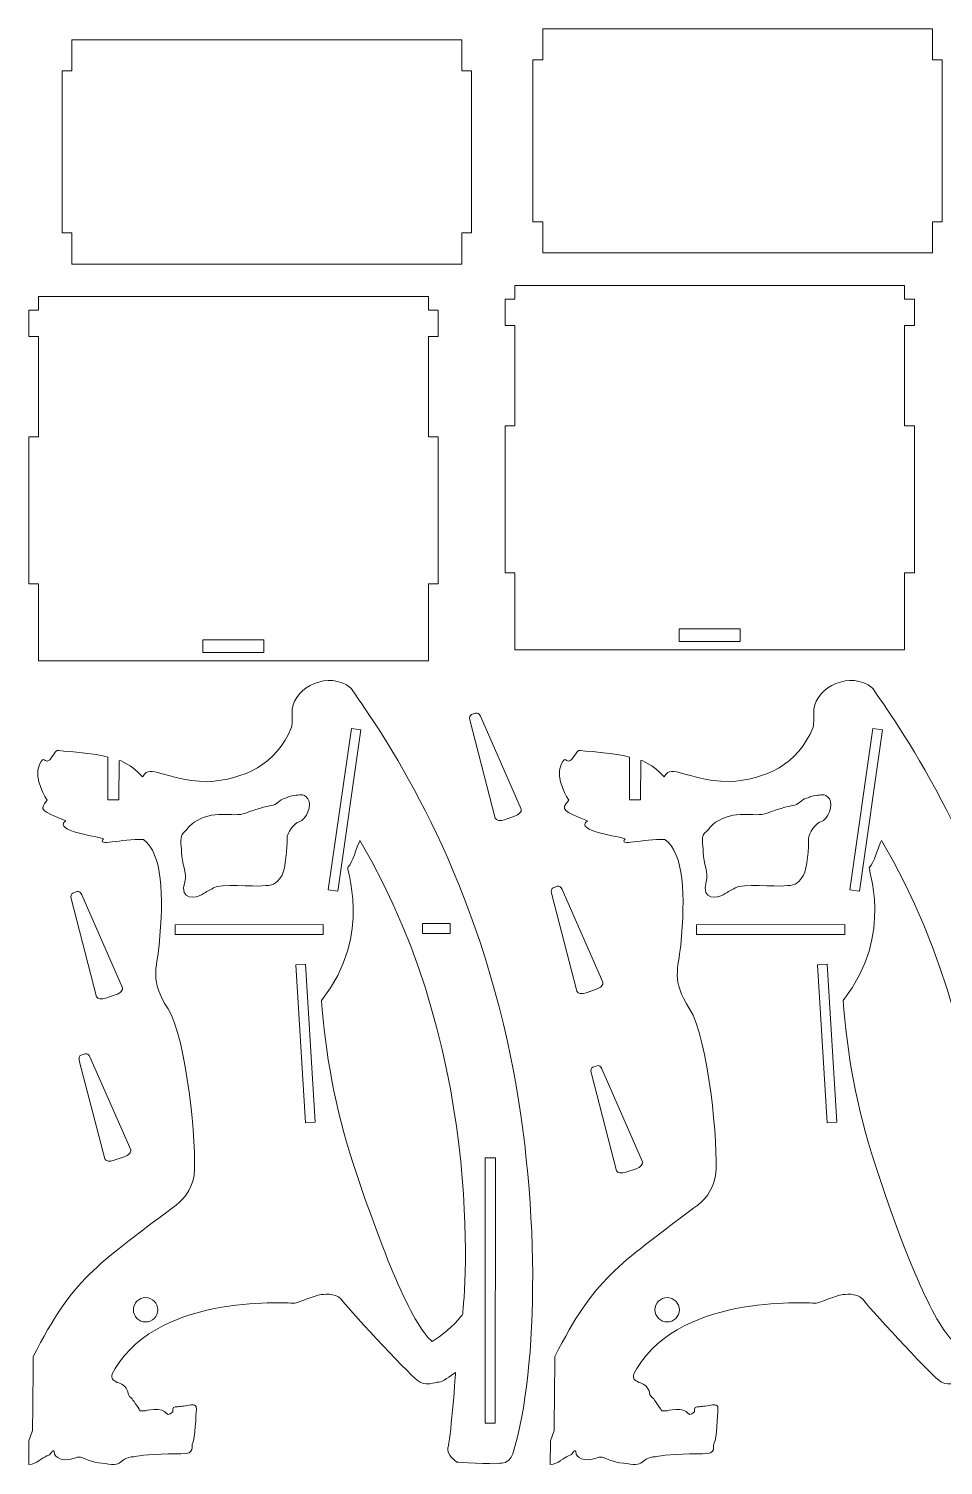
# Model space of a CAD drawing. Header units: centimetres. Extents: x -515 to 516, y -135 to 137.
# Drawn here: x -154.9 to 13.9, y -135.1 to 130.1 of the extents above; entities that cross this region are included whole.
import ezdxf

# ---------------------------------------------------------------- set-up
doc = ezdxf.new("R2010")
doc.units = ezdxf.units.CM
doc.header["$MEASUREMENT"] = 0
doc.layers.add('layer 1', color=7, linetype='Continuous')

msp = doc.modelspace()

# ---------------------------------------------------------------- linework, layer by layer
at = {"layer": 'layer 1', "color": 242, "lineweight": 9}
for points in [[(-60.03367, 130.13105), (-60.03367, 130.13105), (11.96633, 130.13105), (11.96633, 130.13105), (11.96633, 130.13105), (11.96633, 130.13105), (11.96633, 124.38588), (11.96633, 124.38588), (11.96633, 124.38588), (11.96633, 124.38588), (13.76631, 124.38588), (13.76631, 124.38588), (13.76631, 124.38588), (13.76631, 124.38588), (13.76631, 94.47624), (13.76631, 94.47624), (13.76631, 94.47624), (13.76631, 94.47624), (11.96633, 94.47624), (11.96633, 94.47624), (11.96633, 94.47624), (11.96633, 94.47624), (11.96633, 88.73105), (11.96633, 88.73105), (11.96633, 88.73105), (11.96633, 88.73105), (-60.03367, 88.73105), (-60.03367, 88.73105), (-60.03367, 88.73105), (-60.03367, 88.73105), (-60.03367, 94.47624), (-60.03367, 94.47624), (-60.03367, 94.47624), (-60.03367, 94.47624), (-61.83366, 94.47624), (-61.83366, 94.47624), (-61.83366, 94.47624), (-61.83366, 94.47624), (-61.83366, 124.38588), (-61.83366, 124.38588), (-61.83366, 124.38588), (-61.83366, 124.38588), (-60.03367, 124.38588), (-60.03367, 124.38588), (-60.03367, 124.38588), (-60.03367, 124.38588), (-60.03367, 130.13105), (-60.03367, 130.13105)], [(-146.96521, 128.0856), (-146.96521, 128.0856), (-74.96521, 128.0856), (-74.96521, 128.0856), (-74.96521, 128.0856), (-74.96521, 128.0856), (-74.96521, 122.34043), (-74.96521, 122.34043), (-74.96521, 122.34043), (-74.96521, 122.34043), (-73.16523, 122.34043), (-73.16523, 122.34043), (-73.16523, 122.34043), (-73.16523, 122.34043), (-73.16523, 92.43079), (-73.16523, 92.43079), (-73.16523, 92.43079), (-73.16523, 92.43079), (-74.96521, 92.43079), (-74.96521, 92.43079), (-74.96521, 92.43079), (-74.96521, 92.43079), (-74.96521, 86.6856), (-74.96521, 86.6856), (-74.96521, 86.6856), (-74.96521, 86.6856), (-146.96521, 86.6856), (-146.96521, 86.6856), (-146.96521, 86.6856), (-146.96521, 86.6856), (-146.96521, 92.43079), (-146.96521, 92.43079), (-146.96521, 92.43079), (-146.96521, 92.43079), (-148.7652, 92.43079), (-148.7652, 92.43079), (-148.7652, 92.43079), (-148.7652, 92.43079), (-148.7652, 122.34043), (-148.7652, 122.34043), (-148.7652, 122.34043), (-148.7652, 122.34043), (-146.96521, 122.34043), (-146.96521, 122.34043), (-146.96521, 122.34043), (-146.96521, 122.34043), (-146.96521, 128.0856), (-146.96521, 128.0856)]]:
    msp.add_open_spline(points, degree=3, knots=[0, 0, 0, 0, 0.076923077, 0.076923077, 0.076923077, 0.076923077, 0.153846154, 0.153846154, 0.153846154, 0.153846154, 0.230769231, 0.230769231, 0.230769231, 0.230769231, 0.307692308, 0.307692308, 0.307692308, 0.307692308, 0.384615385, 0.384615385, 0.384615385, 0.384615385, 0.461538462, 0.461538462, 0.461538462, 0.461538462, 0.538461538, 0.538461538, 0.538461538, 0.538461538, 0.615384615, 0.615384615, 0.615384615, 0.615384615, 0.692307692, 0.692307692, 0.692307692, 0.692307692, 0.769230769, 0.769230769, 0.769230769, 0.769230769, 0.846153846, 0.846153846, 0.846153846, 0.846153846, 1, 1, 1, 1], dxfattribs=at)
at = {"layer": 'layer 1', "color": 254, "lineweight": 9}
for points, knots in [([(-65.18979, 15.45734), (-65.18979, 15.45734), (6.81021, 15.45734), (6.81021, 15.45734), (6.81021, 15.45734), (6.81021, 15.45734), (6.81021, 29.65817), (6.81021, 29.65817), (6.81021, 29.65817), (6.81021, 29.65817), (8.60893, 29.65817), (8.60893, 29.65817), (8.60893, 29.65817), (8.60893, 29.65817), (8.60893, 56.82684), (8.60893, 56.82684), (8.60893, 56.82684), (8.60893, 56.82684), (6.80895, 56.82684), (6.80895, 56.82684), (6.80895, 56.82684), (6.80895, 56.82684), (6.80895, 75.34983), (6.80895, 75.34983), (6.80895, 75.34983), (6.80895, 75.34983), (8.60893, 75.34983), (8.60893, 75.34983), (8.60893, 75.34983), (8.60893, 75.34983), (8.60893, 80.21714), (8.60893, 80.21714), (8.60893, 80.21714), (8.60893, 80.21714), (6.81021, 80.21714), (6.81021, 80.21714), (6.81021, 80.21714), (6.81021, 80.21714), (6.81021, 82.72334), (6.81021, 82.72334), (6.81021, 82.72334), (6.81021, 82.72334), (-65.18979, 82.72334), (-65.18979, 82.72334), (-65.18979, 82.72334), (-65.18979, 82.72334), (-65.18979, 80.21714), (-65.18979, 80.21714), (-65.18979, 80.21714), (-65.18979, 80.21714), (-66.98851, 80.21714), (-66.98851, 80.21714), (-66.98851, 80.21714), (-66.98851, 80.21714), (-66.98851, 75.34983), (-66.98851, 75.34983), (-66.98851, 75.34983), (-66.98851, 75.34983), (-65.18916, 75.34983), (-65.18916, 75.34983), (-65.18916, 75.34983), (-65.18916, 75.34983), (-65.18916, 56.82684), (-65.18916, 56.82684), (-65.18916, 56.82684), (-65.18916, 56.82684), (-66.98851, 56.82684), (-66.98851, 56.82684), (-66.98851, 56.82684), (-66.98851, 56.82684), (-66.98851, 29.65817), (-66.98851, 29.65817), (-66.98851, 29.65817), (-66.98851, 29.65817), (-65.18979, 29.65817), (-65.18979, 29.65817), (-65.18979, 29.65817), (-65.18979, 29.65817), (-65.18979, 15.45734), (-65.18979, 15.45734)], [0, 0, 0, 0, 0.047619048, 0.047619048, 0.047619048, 0.047619048, 0.095238095, 0.095238095, 0.095238095, 0.095238095, 0.142857143, 0.142857143, 0.142857143, 0.142857143, 0.19047619, 0.19047619, 0.19047619, 0.19047619, 0.238095238, 0.238095238, 0.238095238, 0.238095238, 0.285714286, 0.285714286, 0.285714286, 0.285714286, 0.333333333, 0.333333333, 0.333333333, 0.333333333, 0.380952381, 0.380952381, 0.380952381, 0.380952381, 0.428571429, 0.428571429, 0.428571429, 0.428571429, 0.476190476, 0.476190476, 0.476190476, 0.476190476, 0.523809524, 0.523809524, 0.523809524, 0.523809524, 0.571428571, 0.571428571, 0.571428571, 0.571428571, 0.619047619, 0.619047619, 0.619047619, 0.619047619, 0.666666667, 0.666666667, 0.666666667, 0.666666667, 0.714285714, 0.714285714, 0.714285714, 0.714285714, 0.761904762, 0.761904762, 0.761904762, 0.761904762, 0.80952381, 0.80952381, 0.80952381, 0.80952381, 0.857142857, 0.857142857, 0.857142857, 0.857142857, 0.904761905, 0.904761905, 0.904761905, 0.904761905, 1, 1, 1, 1]), ([(-153.14406, 13.41189), (-153.14406, 13.41189), (-81.14406, 13.41189), (-81.14406, 13.41189), (-81.14406, 13.41189), (-81.14406, 13.41189), (-81.14406, 27.61272), (-81.14406, 27.61272), (-81.14406, 27.61272), (-81.14406, 27.61272), (-79.34533, 27.61272), (-79.34533, 27.61272), (-79.34533, 27.61272), (-79.34533, 27.61272), (-79.34533, 54.7814), (-79.34533, 54.7814), (-79.34533, 54.7814), (-79.34533, 54.7814), (-81.14532, 54.7814), (-81.14532, 54.7814), (-81.14532, 54.7814), (-81.14532, 54.7814), (-81.14532, 73.30439), (-81.14532, 73.30439), (-81.14532, 73.30439), (-81.14532, 73.30439), (-79.34533, 73.30439), (-79.34533, 73.30439), (-79.34533, 73.30439), (-79.34533, 73.30439), (-79.34533, 78.17169), (-79.34533, 78.17169), (-79.34533, 78.17169), (-79.34533, 78.17169), (-81.14406, 78.17169), (-81.14406, 78.17169), (-81.14406, 78.17169), (-81.14406, 78.17169), (-81.14406, 80.67789), (-81.14406, 80.67789), (-81.14406, 80.67789), (-81.14406, 80.67789), (-153.14406, 80.67789), (-153.14406, 80.67789), (-153.14406, 80.67789), (-153.14406, 80.67789), (-153.14406, 78.17169), (-153.14406, 78.17169), (-153.14406, 78.17169), (-153.14406, 78.17169), (-154.94278, 78.17169), (-154.94278, 78.17169), (-154.94278, 78.17169), (-154.94278, 78.17169), (-154.94278, 73.30439), (-154.94278, 73.30439), (-154.94278, 73.30439), (-154.94278, 73.30439), (-153.14343, 73.30439), (-153.14343, 73.30439), (-153.14343, 73.30439), (-153.14343, 73.30439), (-153.14343, 54.7814), (-153.14343, 54.7814), (-153.14343, 54.7814), (-153.14343, 54.7814), (-154.94278, 54.7814), (-154.94278, 54.7814), (-154.94278, 54.7814), (-154.94278, 54.7814), (-154.94278, 27.61272), (-154.94278, 27.61272), (-154.94278, 27.61272), (-154.94278, 27.61272), (-153.14406, 27.61272), (-153.14406, 27.61272), (-153.14406, 27.61272), (-153.14406, 27.61272), (-153.14406, 13.41189), (-153.14406, 13.41189)], [0, 0, 0, 0, 0.047619048, 0.047619048, 0.047619048, 0.047619048, 0.095238095, 0.095238095, 0.095238095, 0.095238095, 0.142857143, 0.142857143, 0.142857143, 0.142857143, 0.19047619, 0.19047619, 0.19047619, 0.19047619, 0.238095238, 0.238095238, 0.238095238, 0.238095238, 0.285714286, 0.285714286, 0.285714286, 0.285714286, 0.333333333, 0.333333333, 0.333333333, 0.333333333, 0.380952381, 0.380952381, 0.380952381, 0.380952381, 0.428571429, 0.428571429, 0.428571429, 0.428571429, 0.476190476, 0.476190476, 0.476190476, 0.476190476, 0.523809524, 0.523809524, 0.523809524, 0.523809524, 0.571428571, 0.571428571, 0.571428571, 0.571428571, 0.619047619, 0.619047619, 0.619047619, 0.619047619, 0.666666667, 0.666666667, 0.666666667, 0.666666667, 0.714285714, 0.714285714, 0.714285714, 0.714285714, 0.761904762, 0.761904762, 0.761904762, 0.761904762, 0.80952381, 0.80952381, 0.80952381, 0.80952381, 0.857142857, 0.857142857, 0.857142857, 0.857142857, 0.904761905, 0.904761905, 0.904761905, 0.904761905, 1, 1, 1, 1]), ([(-23.56702, 16.98095), (-23.56702, 16.98095), (-34.81256, 16.98095), (-34.81256, 16.98095), (-34.81256, 16.98095), (-34.81256, 16.98095), (-34.81256, 19.32095), (-34.81256, 19.32095), (-34.81256, 19.32095), (-34.81256, 19.32095), (-23.56702, 19.32095), (-23.56702, 19.32095), (-23.56702, 19.32095), (-23.56702, 19.32095), (-23.56702, 16.98095), (-23.56702, 16.98095)], [0, 0, 0, 0, 0.2, 0.2, 0.2, 0.2, 0.4, 0.4, 0.4, 0.4, 0.6, 0.6, 0.6, 0.6, 1, 1, 1, 1]), ([(-111.52129, 14.9355), (-111.52129, 14.9355), (-122.76682, 14.9355), (-122.76682, 14.9355), (-122.76682, 14.9355), (-122.76682, 14.9355), (-122.76682, 17.2755), (-122.76682, 17.2755), (-122.76682, 17.2755), (-122.76682, 17.2755), (-111.52129, 17.2755), (-111.52129, 17.2755), (-111.52129, 17.2755), (-111.52129, 17.2755), (-111.52129, 14.9355), (-111.52129, 14.9355)], [0, 0, 0, 0, 0.2, 0.2, 0.2, 0.2, 0.4, 0.4, 0.4, 0.4, 0.6, 0.6, 0.6, 0.6, 1, 1, 1, 1])]:
    msp.add_open_spline(points, degree=3, knots=knots, dxfattribs=at)
at = {"layer": 'layer 1', "color": 250, "lineweight": 9}
for points, knots in [([(-154.94278, -135.00041), (-154.94278, -135.00041), (-154.9329, -130.6231), (-154.9329, -130.6231), (-154.9329, -130.6231), (-154.9329, -130.6231), (-154.24175, -128.69157), (-154.24175, -128.69157), (-154.24175, -128.69157), (-154.19297, -124.13781), (-154.14421, -119.58402), (-154.09541, -115.03027), (-154.09541, -115.03027), (-146.74205, -100.49661), (-142.49936, -98.31454), (-128.41742, -87.55958), (-128.41742, -87.55958), (-126.42387, -86.29661), (-124.97875, -84.43884), (-124.41199, -81.62829), (-124.41199, -81.62829), (-123.85672, -76.24686), (-125.77646, -56.23657), (-129.22303, -50.85268), (-129.22303, -50.85268), (-132.6696, -45.46883), (-131.28846, -43.53775), (-130.87181, -39.12222), (-130.87181, -39.12222), (-129.97572, -29.62564), (-130.23202, -22.3115), (-133.76691, -19.54888), (-133.76691, -19.54888), (-137.85068, -19.42004), (-142.55863, -20.95366), (-141.12598, -19.42249), (-141.12598, -19.42249), (-141.79412, -19.13576), (-150.70767, -17.93884), (-148.09524, -16.12894), (-148.09524, -16.12894), (-152.54709, -14.37199), (-153.13306, -14.04356), (-151.55028, -12.31974), (-151.55028, -12.31974), (-151.55028, -12.31974), (-154.18428, -8.33413), (-152.94273, -5.70037), (-152.94273, -5.70037), (-152.08783, -3.8869), (-152.07167, -5.48807), (-151.27409, -5.00697), (-151.27409, -5.00697), (-150.7399, -4.68477), (-150.11154, -3.34555), (-149.70246, -3.13222), (-149.70246, -3.13222), (-149.68138, -3.12124), (-142.04454, -3.72071), (-140.3365, -4.36388), (-140.3365, -4.36388), (-140.3365, -4.36388), (-140.31691, -12.26585), (-140.31691, -12.26585), (-140.31691, -12.26585), (-140.31691, -12.26585), (-138.28297, -12.25294), (-138.28297, -12.25294), (-138.28297, -12.25294), (-138.28297, -12.25294), (-138.24376, -5.0346), (-138.24376, -5.0346), (-138.24376, -5.0346), (-138.25224, -4.78625), (-136.01884, -5.73059), (-133.91194, -7.99007), (-133.91194, -7.99007), (-133.88805, -7.95055), (-133.86411, -7.91231), (-133.84014, -7.87543), (-133.84014, -7.87543), (-132.3074, -5.51806), (-130.48855, -8.49235), (-121.94626, -8.92773), (-121.94626, -8.92773), (-115.23485, -8.44475), (-109.1954, -5.80518), (-106.42232, 1.15715), (-106.42232, 1.15715), (-106.19199, 1.95658), (-106.38578, 3.41291), (-106.26653, 4.5085), (-106.26653, 4.5085), (-105.81955, 8.61469), (-99.43294, 11.66573), (-95.49286, 8.44286), (-95.49286, 8.44286), (-95.37874, 8.3495), (-95.32195, 8.19693), (-95.23258, 8.06845), (-95.23258, 8.06845), (-89.719, 0.14323), (-74.30496, -21.80232), (-66.54886, -56.89794), (-66.54886, -56.89794), (-60.23743, -85.45669), (-60.75227, -117.3124), (-65.51986, -132.99793), (-65.51986, -132.99793), (-66.49551, -134.94625), (-67.3148, -134.65278), (-68.28084, -134.79015), (-68.28084, -134.79015), (-69.24688, -134.92756), (-75.87036, -134.50951), (-75.87036, -134.50951), (-75.87036, -134.50951), (-75.87036, -134.50951), (-77.93943, -133.12836), (-77.52467, -131.88664), (-77.52467, -131.88664), (-77.10993, -130.64495), (-76.13728, -119.30293), (-76.13647, -117.96582), (-76.13647, -117.96582), (-77.06943, -118.67254), (-78.58888, -119.74712), (-79.20171, -119.74676), (-79.20171, -119.74676), (-79.81456, -119.74638), (-81.90452, -120.67182), (-83.19292, -119.39783), (-83.19292, -119.39783), (-85.11662, -117.98436), (-96.60454, -105.50453), (-97.31412, -104.35914), (-97.31412, -104.35914), (-98.35596, -103.2235), (-100.69679, -103.57711), (-101.19825, -103.63249), (-101.19825, -103.63249), (-101.6997, -103.68792), (-105.43329, -105.13416), (-105.8233, -105.18962), (-105.8233, -105.18962), (-106.21334, -105.24508), (-130.32974, -103.08317), (-138.97375, -117.22885), (-138.97375, -117.22885), (-140.04229, -118.82577), (-139.57634, -119.24175), (-138.85927, -119.67258), (-138.85927, -119.67258), (-138.14221, -120.10345), (-137.40397, -119.88102), (-136.71574, -121.37205), (-136.71574, -121.37205), (-136.56539, -122.57578), (-136.06393, -122.508), (-135.8291, -122.86533), (-135.8291, -122.86533), (-135.59427, -123.22267), (-134.35441, -125.05503), (-134.35441, -125.05503), (-134.35441, -125.05503), (-134.35441, -125.05503), (-133.53405, -125.07156), (-133.53405, -125.07156), (-133.53405, -125.07156), (-133.53405, -125.07156), (-130.11595, -124.22192), (-129.50395, -125.55941), (-129.50395, -125.55941), (-129.10662, -126.10767), (-128.40097, -125.28918), (-128.34522, -125.23347), (-128.34522, -125.23347), (-128.28948, -125.17781), (-128.44847, -124.31071), (-127.89133, -124.31104), (-127.89133, -124.31104), (-127.3342, -124.31138), (-127.44564, -124.31129), (-126.8885, -124.25596), (-126.8885, -124.25596), (-126.33133, -124.20055), (-124.8826, -123.86718), (-124.54841, -123.97879), (-124.54841, -123.97879), (-124.21422, -124.09041), (-123.93558, -123.97919), (-123.9918, -124.81484), (-123.9918, -124.81484), (-124.04801, -125.65049), (-124.218, -130.33022), (-124.66408, -130.94278), (-124.66408, -130.94278), (-125.11014, -131.55534), (-123.94111, -133.06026), (-126.83812, -133.00279), (-126.83812, -133.00279), (-129.73511, -132.94533), (-134.13652, -133.22116), (-134.97237, -133.44352), (-134.97237, -133.44352), (-135.80818, -133.66587), (-136.14226, -133.38711), (-137.14544, -133.94365), (-137.14544, -133.94365), (-138.14858, -134.50012), (-138.2604, -135.11291), (-139.65309, -134.94492), (-139.65309, -134.94492), (-141.04582, -134.7769), (-143.09851, -134.61368), (-144.54663, -133.94428), (-144.54663, -133.94428), (-145.99474, -133.27484), (-145.94785, -133.71541), (-147.17367, -133.99322), (-147.17367, -133.99322), (-148.39949, -134.27103), (-150.21898, -133.95276), (-150.24985, -132.5694), (-150.24985, -132.5694), (-150.62668, -132.03601), (-150.62587, -133.17602), (-151.57312, -133.3983), (-151.57312, -133.3983), (-152.52039, -133.62058), (-153.40174, -134.92162), (-154.94278, -135.00041)], [0, 0, 0, 0, 0.016949153, 0.016949153, 0.016949153, 0.016949153, 0.033898305, 0.033898305, 0.033898305, 0.033898305, 0.050847458, 0.050847458, 0.050847458, 0.050847458, 0.06779661, 0.06779661, 0.06779661, 0.06779661, 0.084745763, 0.084745763, 0.084745763, 0.084745763, 0.101694915, 0.101694915, 0.101694915, 0.101694915, 0.118644068, 0.118644068, 0.118644068, 0.118644068, 0.13559322, 0.13559322, 0.13559322, 0.13559322, 0.152542373, 0.152542373, 0.152542373, 0.152542373, 0.169491525, 0.169491525, 0.169491525, 0.169491525, 0.186440678, 0.186440678, 0.186440678, 0.186440678, 0.203389831, 0.203389831, 0.203389831, 0.203389831, 0.220338983, 0.220338983, 0.220338983, 0.220338983, 0.237288136, 0.237288136, 0.237288136, 0.237288136, 0.254237288, 0.254237288, 0.254237288, 0.254237288, 0.271186441, 0.271186441, 0.271186441, 0.271186441, 0.288135593, 0.288135593, 0.288135593, 0.288135593, 0.305084746, 0.305084746, 0.305084746, 0.305084746, 0.322033898, 0.322033898, 0.322033898, 0.322033898, 0.338983051, 0.338983051, 0.338983051, 0.338983051, 0.355932203, 0.355932203, 0.355932203, 0.355932203, 0.372881356, 0.372881356, 0.372881356, 0.372881356, 0.389830508, 0.389830508, 0.389830508, 0.389830508, 0.406779661, 0.406779661, 0.406779661, 0.406779661, 0.423728814, 0.423728814, 0.423728814, 0.423728814, 0.440677966, 0.440677966, 0.440677966, 0.440677966, 0.457627119, 0.457627119, 0.457627119, 0.457627119, 0.474576271, 0.474576271, 0.474576271, 0.474576271, 0.491525424, 0.491525424, 0.491525424, 0.491525424, 0.508474576, 0.508474576, 0.508474576, 0.508474576, 0.525423729, 0.525423729, 0.525423729, 0.525423729, 0.542372881, 0.542372881, 0.542372881, 0.542372881, 0.559322034, 0.559322034, 0.559322034, 0.559322034, 0.576271186, 0.576271186, 0.576271186, 0.576271186, 0.593220339, 0.593220339, 0.593220339, 0.593220339, 0.610169492, 0.610169492, 0.610169492, 0.610169492, 0.627118644, 0.627118644, 0.627118644, 0.627118644, 0.644067797, 0.644067797, 0.644067797, 0.644067797, 0.661016949, 0.661016949, 0.661016949, 0.661016949, 0.677966102, 0.677966102, 0.677966102, 0.677966102, 0.694915254, 0.694915254, 0.694915254, 0.694915254, 0.711864407, 0.711864407, 0.711864407, 0.711864407, 0.728813559, 0.728813559, 0.728813559, 0.728813559, 0.745762712, 0.745762712, 0.745762712, 0.745762712, 0.762711864, 0.762711864, 0.762711864, 0.762711864, 0.779661017, 0.779661017, 0.779661017, 0.779661017, 0.796610169, 0.796610169, 0.796610169, 0.796610169, 0.813559322, 0.813559322, 0.813559322, 0.813559322, 0.830508475, 0.830508475, 0.830508475, 0.830508475, 0.847457627, 0.847457627, 0.847457627, 0.847457627, 0.86440678, 0.86440678, 0.86440678, 0.86440678, 0.881355932, 0.881355932, 0.881355932, 0.881355932, 0.898305085, 0.898305085, 0.898305085, 0.898305085, 0.915254237, 0.915254237, 0.915254237, 0.915254237, 0.93220339, 0.93220339, 0.93220339, 0.93220339, 0.949152542, 0.949152542, 0.949152542, 0.949152542, 0.966101695, 0.966101695, 0.966101695, 0.966101695, 1, 1, 1, 1]), ([(-58.62318, -135.00041), (-58.62318, -135.00041), (-58.61329, -130.6231), (-58.61329, -130.6231), (-58.61329, -130.6231), (-58.61329, -130.6231), (-57.92215, -128.69157), (-57.92215, -128.69157), (-57.92215, -128.69157), (-57.87337, -124.13781), (-57.82461, -119.58402), (-57.77581, -115.03027), (-57.77581, -115.03027), (-50.42245, -100.49661), (-46.17976, -98.31454), (-32.09782, -87.55958), (-32.09782, -87.55958), (-30.10426, -86.29661), (-28.65915, -84.43884), (-28.09238, -81.62829), (-28.09238, -81.62829), (-27.53712, -76.24686), (-29.45686, -56.23657), (-32.90342, -50.85268), (-32.90342, -50.85268), (-36.34999, -45.46883), (-34.96885, -43.53775), (-34.55221, -39.12222), (-34.55221, -39.12222), (-33.65611, -29.62564), (-33.91241, -22.3115), (-37.44731, -19.54888), (-37.44731, -19.54888), (-41.53108, -19.42004), (-46.23903, -20.95366), (-44.80637, -19.42249), (-44.80637, -19.42249), (-45.47452, -19.13576), (-54.38806, -17.93884), (-51.77563, -16.12894), (-51.77563, -16.12894), (-56.22748, -14.37199), (-56.81346, -14.04356), (-55.23068, -12.31974), (-55.23068, -12.31974), (-55.23068, -12.31974), (-57.86467, -8.33413), (-56.62312, -5.70037), (-56.62312, -5.70037), (-55.76823, -3.8869), (-55.75207, -5.48807), (-54.95449, -5.00697), (-54.95449, -5.00697), (-54.4203, -4.68477), (-53.79194, -3.34555), (-53.38285, -3.13222), (-53.38285, -3.13222), (-53.36178, -3.12124), (-45.72493, -3.72071), (-44.01689, -4.36388), (-44.01689, -4.36388), (-44.01689, -4.36388), (-43.99731, -12.26585), (-43.99731, -12.26585), (-43.99731, -12.26585), (-43.99731, -12.26585), (-41.96336, -12.25294), (-41.96336, -12.25294), (-41.96336, -12.25294), (-41.96336, -12.25294), (-41.92416, -5.0346), (-41.92416, -5.0346), (-41.92416, -5.0346), (-41.93264, -4.78625), (-39.69923, -5.73059), (-37.59233, -7.99007), (-37.59233, -7.99007), (-37.56845, -7.95055), (-37.54451, -7.91231), (-37.52053, -7.87543), (-37.52053, -7.87543), (-35.9878, -5.51806), (-34.16895, -8.49235), (-25.62665, -8.92773), (-25.62665, -8.92773), (-18.91525, -8.44475), (-12.8758, -5.80518), (-10.10272, 1.15715), (-10.10272, 1.15715), (-9.87239, 1.95658), (-10.06618, 3.41291), (-9.94693, 4.5085), (-9.94693, 4.5085), (-9.49995, 8.61469), (-3.11333, 11.66573), (0.82674, 8.44286), (0.82674, 8.44286), (0.94086, 8.3495), (0.99765, 8.19693), (1.08702, 8.06845), (1.08702, 8.06845), (6.6006, 0.14323), (22.01465, -21.80232), (29.77074, -56.89794), (29.77074, -56.89794), (36.08217, -85.45669), (35.56733, -117.3124), (30.79975, -132.99793), (30.79975, -132.99793), (29.82409, -134.94625), (29.0048, -134.65278), (28.03876, -134.79015), (28.03876, -134.79015), (27.07272, -134.92756), (20.44924, -134.50951), (20.44924, -134.50951), (20.44924, -134.50951), (20.44924, -134.50951), (18.38018, -133.12836), (18.79493, -131.88664), (18.79493, -131.88664), (19.20967, -130.64495), (20.18232, -119.30293), (20.18313, -117.96582), (20.18313, -117.96582), (19.25017, -118.67254), (17.73072, -119.74712), (17.11789, -119.74676), (17.11789, -119.74676), (16.50505, -119.74638), (14.41508, -120.67182), (13.12668, -119.39783), (13.12668, -119.39783), (11.20298, -117.98436), (-0.28494, -105.50453), (-0.99452, -104.35914), (-0.99452, -104.35914), (-2.03636, -103.2235), (-4.37719, -103.57711), (-4.87865, -103.63249), (-4.87865, -103.63249), (-5.38009, -103.68792), (-9.11369, -105.13416), (-9.50369, -105.18962), (-9.50369, -105.18962), (-9.89374, -105.24508), (-34.01014, -103.08317), (-42.65415, -117.22885), (-42.65415, -117.22885), (-43.72268, -118.82577), (-43.25674, -119.24175), (-42.53967, -119.67258), (-42.53967, -119.67258), (-41.8226, -120.10345), (-41.08437, -119.88102), (-40.39614, -121.37205), (-40.39614, -121.37205), (-40.24579, -122.57578), (-39.74432, -122.508), (-39.5095, -122.86533), (-39.5095, -122.86533), (-39.27467, -123.22267), (-38.03481, -125.05503), (-38.03481, -125.05503), (-38.03481, -125.05503), (-38.03481, -125.05503), (-37.21444, -125.07156), (-37.21444, -125.07156), (-37.21444, -125.07156), (-37.21444, -125.07156), (-33.79635, -124.22192), (-33.18435, -125.55941), (-33.18435, -125.55941), (-32.78702, -126.10767), (-32.08136, -125.28918), (-32.02562, -125.23347), (-32.02562, -125.23347), (-31.96987, -125.17781), (-32.12887, -124.31071), (-31.57173, -124.31104), (-31.57173, -124.31104), (-31.01459, -124.31138), (-31.12603, -124.31129), (-30.5689, -124.25596), (-30.5689, -124.25596), (-30.01172, -124.20055), (-28.56299, -123.86718), (-28.22881, -123.97879), (-28.22881, -123.97879), (-27.89462, -124.09041), (-27.61598, -123.97919), (-27.67219, -124.81484), (-27.67219, -124.81484), (-27.72841, -125.65049), (-27.8984, -130.33022), (-28.34447, -130.94278), (-28.34447, -130.94278), (-28.79053, -131.55534), (-27.6215, -133.06026), (-30.51851, -133.00279), (-30.51851, -133.00279), (-33.41551, -132.94533), (-37.81692, -133.22116), (-38.65277, -133.44352), (-38.65277, -133.44352), (-39.48858, -133.66587), (-39.82266, -133.38711), (-40.82584, -133.94365), (-40.82584, -133.94365), (-41.82898, -134.50012), (-41.94079, -135.11291), (-43.33349, -134.94492), (-43.33349, -134.94492), (-44.72622, -134.7769), (-46.7789, -134.61368), (-48.22702, -133.94428), (-48.22702, -133.94428), (-49.67514, -133.27484), (-49.62825, -133.71541), (-50.85407, -133.99322), (-50.85407, -133.99322), (-52.07989, -134.27103), (-53.89938, -133.95276), (-53.93025, -132.5694), (-53.93025, -132.5694), (-54.30708, -132.03601), (-54.30627, -133.17602), (-55.25352, -133.3983), (-55.25352, -133.3983), (-56.20079, -133.62058), (-57.08214, -134.92162), (-58.62318, -135.00041)], [0, 0, 0, 0, 0.016949153, 0.016949153, 0.016949153, 0.016949153, 0.033898305, 0.033898305, 0.033898305, 0.033898305, 0.050847458, 0.050847458, 0.050847458, 0.050847458, 0.06779661, 0.06779661, 0.06779661, 0.06779661, 0.084745763, 0.084745763, 0.084745763, 0.084745763, 0.101694915, 0.101694915, 0.101694915, 0.101694915, 0.118644068, 0.118644068, 0.118644068, 0.118644068, 0.13559322, 0.13559322, 0.13559322, 0.13559322, 0.152542373, 0.152542373, 0.152542373, 0.152542373, 0.169491525, 0.169491525, 0.169491525, 0.169491525, 0.186440678, 0.186440678, 0.186440678, 0.186440678, 0.203389831, 0.203389831, 0.203389831, 0.203389831, 0.220338983, 0.220338983, 0.220338983, 0.220338983, 0.237288136, 0.237288136, 0.237288136, 0.237288136, 0.254237288, 0.254237288, 0.254237288, 0.254237288, 0.271186441, 0.271186441, 0.271186441, 0.271186441, 0.288135593, 0.288135593, 0.288135593, 0.288135593, 0.305084746, 0.305084746, 0.305084746, 0.305084746, 0.322033898, 0.322033898, 0.322033898, 0.322033898, 0.338983051, 0.338983051, 0.338983051, 0.338983051, 0.355932203, 0.355932203, 0.355932203, 0.355932203, 0.372881356, 0.372881356, 0.372881356, 0.372881356, 0.389830508, 0.389830508, 0.389830508, 0.389830508, 0.406779661, 0.406779661, 0.406779661, 0.406779661, 0.423728814, 0.423728814, 0.423728814, 0.423728814, 0.440677966, 0.440677966, 0.440677966, 0.440677966, 0.457627119, 0.457627119, 0.457627119, 0.457627119, 0.474576271, 0.474576271, 0.474576271, 0.474576271, 0.491525424, 0.491525424, 0.491525424, 0.491525424, 0.508474576, 0.508474576, 0.508474576, 0.508474576, 0.525423729, 0.525423729, 0.525423729, 0.525423729, 0.542372881, 0.542372881, 0.542372881, 0.542372881, 0.559322034, 0.559322034, 0.559322034, 0.559322034, 0.576271186, 0.576271186, 0.576271186, 0.576271186, 0.593220339, 0.593220339, 0.593220339, 0.593220339, 0.610169492, 0.610169492, 0.610169492, 0.610169492, 0.627118644, 0.627118644, 0.627118644, 0.627118644, 0.644067797, 0.644067797, 0.644067797, 0.644067797, 0.661016949, 0.661016949, 0.661016949, 0.661016949, 0.677966102, 0.677966102, 0.677966102, 0.677966102, 0.694915254, 0.694915254, 0.694915254, 0.694915254, 0.711864407, 0.711864407, 0.711864407, 0.711864407, 0.728813559, 0.728813559, 0.728813559, 0.728813559, 0.745762712, 0.745762712, 0.745762712, 0.745762712, 0.762711864, 0.762711864, 0.762711864, 0.762711864, 0.779661017, 0.779661017, 0.779661017, 0.779661017, 0.796610169, 0.796610169, 0.796610169, 0.796610169, 0.813559322, 0.813559322, 0.813559322, 0.813559322, 0.830508475, 0.830508475, 0.830508475, 0.830508475, 0.847457627, 0.847457627, 0.847457627, 0.847457627, 0.86440678, 0.86440678, 0.86440678, 0.86440678, 0.881355932, 0.881355932, 0.881355932, 0.881355932, 0.898305085, 0.898305085, 0.898305085, 0.898305085, 0.915254237, 0.915254237, 0.915254237, 0.915254237, 0.93220339, 0.93220339, 0.93220339, 0.93220339, 0.949152542, 0.949152542, 0.949152542, 0.949152542, 0.966101695, 0.966101695, 0.966101695, 0.966101695, 1, 1, 1, 1]), ([(-71.54689, 3.18712), (-71.54689, 3.18712), (-64.01699, -13.97913), (-64.01699, -13.97913), (-64.01699, -13.97913), (-63.8689, -14.40693), (-64.405, -14.98462), (-65.2084, -15.26273), (-65.2084, -15.26273), (-65.2084, -15.26273), (-67.07763, -15.90978), (-67.07763, -15.90978), (-67.07763, -15.90978), (-67.88103, -16.18789), (-68.65955, -16.06526), (-68.80764, -15.63747), (-68.80764, -15.63747), (-68.80764, -15.63747), (-73.50206, 2.51032), (-73.50206, 2.51032), (-73.50206, 2.51032), (-73.65014, 2.93811), (-73.50309, 3.38114), (-73.17522, 3.49464), (-73.17522, 3.49464), (-73.17522, 3.49464), (-72.41233, 3.75872), (-72.41233, 3.75872), (-72.41233, 3.75872), (-72.08445, 3.87222), (-71.69498, 3.61491), (-71.54689, 3.18712)], [0, 0, 0, 0, 0.111111111, 0.111111111, 0.111111111, 0.111111111, 0.222222222, 0.222222222, 0.222222222, 0.222222222, 0.333333333, 0.333333333, 0.333333333, 0.333333333, 0.444444444, 0.444444444, 0.444444444, 0.444444444, 0.555555556, 0.555555556, 0.555555556, 0.555555556, 0.666666667, 0.666666667, 0.666666667, 0.666666667, 0.777777778, 0.777777778, 0.777777778, 0.777777778, 1, 1, 1, 1]), ([(-97.85493, -29.09306), (-97.85493, -29.09306), (-99.63668, -28.83764), (-99.63668, -28.83764), (-99.63668, -28.83764), (-99.63668, -28.83764), (-95.3669, 0.94754), (-95.3669, 0.94754), (-95.3669, 0.94754), (-95.3669, 0.94754), (-93.58513, 0.69208), (-93.58513, 0.69208), (-93.58513, 0.69208), (-93.58513, 0.69208), (-97.85493, -29.09306), (-97.85493, -29.09306)], [0, 0, 0, 0, 0.2, 0.2, 0.2, 0.2, 0.4, 0.4, 0.4, 0.4, 0.6, 0.6, 0.6, 0.6, 1, 1, 1, 1]), ([(-1.53533, -29.09306), (-1.53533, -29.09306), (-3.31708, -28.83764), (-3.31708, -28.83764), (-3.31708, -28.83764), (-3.31708, -28.83764), (0.9527, 0.94754), (0.9527, 0.94754), (0.9527, 0.94754), (0.9527, 0.94754), (2.73447, 0.69208), (2.73447, 0.69208), (2.73447, 0.69208), (2.73447, 0.69208), (-1.53533, -29.09306), (-1.53533, -29.09306)], [0, 0, 0, 0, 0.2, 0.2, 0.2, 0.2, 0.4, 0.4, 0.4, 0.4, 0.6, 0.6, 0.6, 0.6, 1, 1, 1, 1]), ([(-120.79996, -28.48095), (-121.58899, -28.97978), (-121.86976, -29.01071), (-123.04631, -29.78917), (-123.04631, -29.78917), (-123.9327, -30.37565), (-127.17367, -30.93034), (-126.13363, -27.362), (-126.13363, -27.362), (-125.65424, -25.71739), (-126.71179, -24.05144), (-126.71052, -21.93084), (-126.71052, -21.93084), (-126.70962, -20.47865), (-127.30628, -18.87005), (-126.07008, -18.04765), (-126.07008, -18.04765), (-125.58467, -17.72474), (-125.57482, -17.02332), (-123.84115, -16.03593), (-123.84115, -16.03593), (-120.23223, -13.98044), (-116.82623, -15.71483), (-114.40728, -14.51846), (-114.40728, -14.51846), (-114.07111, -14.35217), (-110.61238, -13.27707), (-110.15309, -13.27734), (-110.15309, -13.27734), (-109.18775, -13.27795), (-108.72223, -12.22864), (-107.57875, -11.94487), (-107.57875, -11.94487), (-106.8606, -11.76662), (-107.33299, -11.5798), (-105.80395, -11.4476), (-105.80395, -11.4476), (-105.12061, -11.38853), (-104.25798, -10.91171), (-103.41571, -12.0335), (-103.41571, -12.0335), (-102.57018, -13.15967), (-103.63275, -15.92129), (-105.01213, -16.29445), (-105.01213, -16.29445), (-105.84229, -16.51903), (-107.28245, -18.28273), (-107.24172, -19.50044), (-107.24172, -19.50044), (-107.19794, -20.80998), (-107.5102, -25.06396), (-108.17183, -26.125), (-108.17183, -26.125), (-109.37841, -28.05989), (-109.87447, -27.98683), (-111.82936, -28.14431), (-111.82936, -28.14431), (-113.16393, -28.25179), (-119.66186, -27.76145), (-120.79996, -28.48095)], [0, 0, 0, 0, 0.0625, 0.0625, 0.0625, 0.0625, 0.125, 0.125, 0.125, 0.125, 0.1875, 0.1875, 0.1875, 0.1875, 0.25, 0.25, 0.25, 0.25, 0.3125, 0.3125, 0.3125, 0.3125, 0.375, 0.375, 0.375, 0.375, 0.4375, 0.4375, 0.4375, 0.4375, 0.5, 0.5, 0.5, 0.5, 0.5625, 0.5625, 0.5625, 0.5625, 0.625, 0.625, 0.625, 0.625, 0.6875, 0.6875, 0.6875, 0.6875, 0.75, 0.75, 0.75, 0.75, 0.8125, 0.8125, 0.8125, 0.8125, 0.875, 0.875, 0.875, 0.875, 1, 1, 1, 1]), ([(-24.48036, -28.48095), (-25.26939, -28.97978), (-25.55015, -29.01071), (-26.72671, -29.78917), (-26.72671, -29.78917), (-27.6131, -30.37565), (-30.85407, -30.93034), (-29.81403, -27.362), (-29.81403, -27.362), (-29.33464, -25.71739), (-30.39219, -24.05144), (-30.39091, -21.93084), (-30.39091, -21.93084), (-30.39001, -20.47865), (-30.98668, -18.87005), (-29.75047, -18.04765), (-29.75047, -18.04765), (-29.26507, -17.72474), (-29.25522, -17.02332), (-27.52155, -16.03593), (-27.52155, -16.03593), (-23.91262, -13.98044), (-20.50663, -15.71483), (-18.08768, -14.51846), (-18.08768, -14.51846), (-17.75151, -14.35217), (-14.29277, -13.27707), (-13.83349, -13.27734), (-13.83349, -13.27734), (-12.86815, -13.27795), (-12.40263, -12.22864), (-11.25914, -11.94487), (-11.25914, -11.94487), (-10.541, -11.76662), (-11.01339, -11.5798), (-9.48434, -11.4476), (-9.48434, -11.4476), (-8.80101, -11.38853), (-7.93838, -10.91171), (-7.0961, -12.0335), (-7.0961, -12.0335), (-6.25057, -13.15967), (-7.31315, -15.92129), (-8.69252, -16.29445), (-8.69252, -16.29445), (-9.52268, -16.51903), (-10.96285, -18.28273), (-10.92211, -19.50044), (-10.92211, -19.50044), (-10.87834, -20.80998), (-11.1906, -25.06396), (-11.85223, -26.125), (-11.85223, -26.125), (-13.0588, -28.05989), (-13.55486, -27.98683), (-15.50975, -28.14431), (-15.50975, -28.14431), (-16.84433, -28.25179), (-23.34226, -27.76145), (-24.48036, -28.48095)], [0, 0, 0, 0, 0.0625, 0.0625, 0.0625, 0.0625, 0.125, 0.125, 0.125, 0.125, 0.1875, 0.1875, 0.1875, 0.1875, 0.25, 0.25, 0.25, 0.25, 0.3125, 0.3125, 0.3125, 0.3125, 0.375, 0.375, 0.375, 0.375, 0.4375, 0.4375, 0.4375, 0.4375, 0.5, 0.5, 0.5, 0.5, 0.5625, 0.5625, 0.5625, 0.5625, 0.625, 0.625, 0.625, 0.625, 0.6875, 0.6875, 0.6875, 0.6875, 0.75, 0.75, 0.75, 0.75, 0.8125, 0.8125, 0.8125, 0.8125, 0.875, 0.875, 0.875, 0.875, 1, 1, 1, 1]), ([(-74.81081, -107.26774), (-74.81081, -107.26774), (-69.44222, -61.07421), (-93.77547, -19.77187), (-93.77547, -19.77187), (-94.39078, -20.85053), (-95.19342, -24.0435), (-95.9676, -24.64461), (-95.9676, -24.64461), (-96.6982, -24.40058), (-91.10238, -36.96021), (-100.86356, -49.27248), (-100.86356, -49.27248), (-100.23968, -58.57272), (-98.35857, -69.3765), (-95.03611, -79.40055), (-95.03611, -79.40055), (-89.72714, -95.41827), (-84.23784, -109.15119), (-80.41628, -112.25781), (-80.41628, -112.25781), (-76.86587, -110.02696), (-74.81081, -107.26774), (-74.81081, -107.26774)], [0, 0, 0, 0, 0.142857143, 0.142857143, 0.142857143, 0.142857143, 0.285714286, 0.285714286, 0.285714286, 0.285714286, 0.428571429, 0.428571429, 0.428571429, 0.428571429, 0.571428571, 0.571428571, 0.571428571, 0.571428571, 0.714285714, 0.714285714, 0.714285714, 0.714285714, 1, 1, 1, 1]), ([(21.50879, -107.26774), (21.50879, -107.26774), (26.87738, -61.07421), (2.54414, -19.77187), (2.54414, -19.77187), (1.92883, -20.85053), (1.12619, -24.0435), (0.35201, -24.64461), (0.35201, -24.64461), (-0.37859, -24.40058), (5.21723, -36.96021), (-4.54396, -49.27248), (-4.54396, -49.27248), (-3.92008, -58.57272), (-2.03897, -69.3765), (1.28349, -79.40055), (1.28349, -79.40055), (6.59246, -95.41827), (12.08176, -109.15119), (15.90332, -112.25781), (15.90332, -112.25781), (19.45373, -110.02696), (21.50879, -107.26774), (21.50879, -107.26774)], [0, 0, 0, 0, 0.142857143, 0.142857143, 0.142857143, 0.142857143, 0.285714286, 0.285714286, 0.285714286, 0.285714286, 0.428571429, 0.428571429, 0.428571429, 0.428571429, 0.571428571, 0.571428571, 0.571428571, 0.571428571, 0.714285714, 0.714285714, 0.714285714, 0.714285714, 1, 1, 1, 1]), ([(-145.15194, -29.76809), (-145.15194, -29.76809), (-137.62203, -46.93434), (-137.62203, -46.93434), (-137.62203, -46.93434), (-137.47395, -47.36214), (-138.01004, -47.93983), (-138.81344, -48.21794), (-138.81344, -48.21794), (-138.81344, -48.21794), (-140.68268, -48.86499), (-140.68268, -48.86499), (-140.68268, -48.86499), (-141.48608, -49.1431), (-142.2646, -49.02047), (-142.41268, -48.59267), (-142.41268, -48.59267), (-142.41268, -48.59267), (-147.1071, -30.44489), (-147.1071, -30.44489), (-147.1071, -30.44489), (-147.25519, -30.01709), (-147.10814, -29.57407), (-146.78026, -29.46057), (-146.78026, -29.46057), (-146.78026, -29.46057), (-146.01737, -29.19649), (-146.01737, -29.19649), (-146.01737, -29.19649), (-145.68949, -29.08299), (-145.30002, -29.34029), (-145.15194, -29.76809)], [0, 0, 0, 0, 0.111111111, 0.111111111, 0.111111111, 0.111111111, 0.222222222, 0.222222222, 0.222222222, 0.222222222, 0.333333333, 0.333333333, 0.333333333, 0.333333333, 0.444444444, 0.444444444, 0.444444444, 0.444444444, 0.555555556, 0.555555556, 0.555555556, 0.555555556, 0.666666667, 0.666666667, 0.666666667, 0.666666667, 0.777777778, 0.777777778, 0.777777778, 0.777777778, 1, 1, 1, 1]), ([(-56.46224, -28.77188), (-56.46224, -28.77188), (-48.93234, -45.93813), (-48.93234, -45.93813), (-48.93234, -45.93813), (-48.78425, -46.36593), (-49.32035, -46.94362), (-50.12375, -47.22173), (-50.12375, -47.22173), (-50.12375, -47.22173), (-51.99298, -47.86878), (-51.99298, -47.86878), (-51.99298, -47.86878), (-52.79639, -48.14689), (-53.57491, -48.02426), (-53.72299, -47.59646), (-53.72299, -47.59646), (-53.72299, -47.59646), (-58.41741, -29.44868), (-58.41741, -29.44868), (-58.41741, -29.44868), (-58.56549, -29.02088), (-58.41845, -28.57786), (-58.09057, -28.46436), (-58.09057, -28.46436), (-58.09057, -28.46436), (-57.32768, -28.20028), (-57.32768, -28.20028), (-57.32768, -28.20028), (-56.9998, -28.08678), (-56.61033, -28.34408), (-56.46224, -28.77188)], [0, 0, 0, 0, 0.111111111, 0.111111111, 0.111111111, 0.111111111, 0.222222222, 0.222222222, 0.222222222, 0.222222222, 0.333333333, 0.333333333, 0.333333333, 0.333333333, 0.444444444, 0.444444444, 0.444444444, 0.444444444, 0.555555556, 0.555555556, 0.555555556, 0.555555556, 0.666666667, 0.666666667, 0.666666667, 0.666666667, 0.777777778, 0.777777778, 0.777777778, 0.777777778, 1, 1, 1, 1]), ([(-100.5572, -37.08999), (-100.5572, -37.08999), (-100.55563, -35.29001), (-100.55563, -35.29001), (-100.55563, -35.29001), (-100.55563, -35.29001), (-127.92591, -35.31657), (-127.92591, -35.31657), (-127.92591, -35.31657), (-127.92591, -35.31657), (-127.9275, -37.11656), (-127.9275, -37.11656), (-127.9275, -37.11656), (-127.9275, -37.11656), (-100.5572, -37.08999), (-100.5572, -37.08999)], [0, 0, 0, 0, 0.2, 0.2, 0.2, 0.2, 0.4, 0.4, 0.4, 0.4, 0.6, 0.6, 0.6, 0.6, 1, 1, 1, 1]), ([(-77.10392, -36.95243), (-77.10392, -36.95243), (-82.20523, -36.94809), (-82.20523, -36.94809), (-82.20523, -36.94809), (-82.20523, -36.94809), (-82.20359, -35.09411), (-82.20359, -35.09411), (-82.20359, -35.09411), (-82.20359, -35.09411), (-77.1023, -35.09843), (-77.1023, -35.09843), (-77.1023, -35.09843), (-77.1023, -35.09843), (-77.10392, -36.95243), (-77.10392, -36.95243)], [0, 0, 0, 0, 0.2, 0.2, 0.2, 0.2, 0.4, 0.4, 0.4, 0.4, 0.6, 0.6, 0.6, 0.6, 1, 1, 1, 1]), ([(-4.2376, -37.08999), (-4.2376, -37.08999), (-4.23603, -35.29001), (-4.23603, -35.29001), (-4.23603, -35.29001), (-4.23603, -35.29001), (-31.60631, -35.31657), (-31.60631, -35.31657), (-31.60631, -35.31657), (-31.60631, -35.31657), (-31.60789, -37.11656), (-31.60789, -37.11656), (-31.60789, -37.11656), (-31.60789, -37.11656), (-4.2376, -37.08999), (-4.2376, -37.08999)], [0, 0, 0, 0, 0.2, 0.2, 0.2, 0.2, 0.4, 0.4, 0.4, 0.4, 0.6, 0.6, 0.6, 0.6, 1, 1, 1, 1]), ([(-102.04377, -71.77503), (-102.04377, -71.77503), (-103.84044, -71.88422), (-103.84044, -71.88422), (-103.84044, -71.88422), (-103.84044, -71.88422), (-105.61347, -42.70611), (-105.61347, -42.70611), (-105.61347, -42.70611), (-105.61347, -42.70611), (-103.8168, -42.59694), (-103.8168, -42.59694), (-103.8168, -42.59694), (-103.8168, -42.59694), (-102.04377, -71.77503), (-102.04377, -71.77503)], [0, 0, 0, 0, 0.2, 0.2, 0.2, 0.2, 0.4, 0.4, 0.4, 0.4, 0.6, 0.6, 0.6, 0.6, 1, 1, 1, 1]), ([(-5.72416, -71.77503), (-5.72416, -71.77503), (-7.52083, -71.88422), (-7.52083, -71.88422), (-7.52083, -71.88422), (-7.52083, -71.88422), (-9.29387, -42.70611), (-9.29387, -42.70611), (-9.29387, -42.70611), (-9.29387, -42.70611), (-7.4972, -42.59694), (-7.4972, -42.59694), (-7.4972, -42.59694), (-7.4972, -42.59694), (-5.72416, -71.77503), (-5.72416, -71.77503)], [0, 0, 0, 0, 0.2, 0.2, 0.2, 0.2, 0.4, 0.4, 0.4, 0.4, 0.6, 0.6, 0.6, 0.6, 1, 1, 1, 1]), ([(-143.6464, -59.70819), (-143.6464, -59.70819), (-136.11649, -76.87444), (-136.11649, -76.87444), (-136.11649, -76.87444), (-135.96841, -77.30224), (-136.5045, -77.87993), (-137.30791, -78.15804), (-137.30791, -78.15804), (-137.30791, -78.15804), (-139.17714, -78.80509), (-139.17714, -78.80509), (-139.17714, -78.80509), (-139.98054, -79.0832), (-140.75906, -78.96057), (-140.90714, -78.53278), (-140.90714, -78.53278), (-140.90714, -78.53278), (-145.60156, -60.38499), (-145.60156, -60.38499), (-145.60156, -60.38499), (-145.74965, -59.9572), (-145.6026, -59.51417), (-145.27472, -59.40067), (-145.27472, -59.40067), (-145.27472, -59.40067), (-144.51183, -59.13659), (-144.51183, -59.13659), (-144.51183, -59.13659), (-144.18396, -59.02309), (-143.79448, -59.2804), (-143.6464, -59.70819)], [0, 0, 0, 0, 0.111111111, 0.111111111, 0.111111111, 0.111111111, 0.222222222, 0.222222222, 0.222222222, 0.222222222, 0.333333333, 0.333333333, 0.333333333, 0.333333333, 0.444444444, 0.444444444, 0.444444444, 0.444444444, 0.555555556, 0.555555556, 0.555555556, 0.555555556, 0.666666667, 0.666666667, 0.666666667, 0.666666667, 0.777777778, 0.777777778, 0.777777778, 0.777777778, 1, 1, 1, 1]), ([(-49.1237, -61.9115), (-49.1237, -61.9115), (-41.59379, -79.07775), (-41.59379, -79.07775), (-41.59379, -79.07775), (-41.44571, -79.50554), (-41.9818, -80.08324), (-42.78521, -80.36135), (-42.78521, -80.36135), (-42.78521, -80.36135), (-44.65444, -81.0084), (-44.65444, -81.0084), (-44.65444, -81.0084), (-45.45784, -81.28651), (-46.23636, -81.16388), (-46.38444, -80.73608), (-46.38444, -80.73608), (-46.38444, -80.73608), (-51.07886, -62.5883), (-51.07886, -62.5883), (-51.07886, -62.5883), (-51.22695, -62.1605), (-51.0799, -61.71748), (-50.75202, -61.60398), (-50.75202, -61.60398), (-50.75202, -61.60398), (-49.98914, -61.3399), (-49.98914, -61.3399), (-49.98914, -61.3399), (-49.66126, -61.2264), (-49.27178, -61.4837), (-49.1237, -61.9115)], [0, 0, 0, 0, 0.111111111, 0.111111111, 0.111111111, 0.111111111, 0.222222222, 0.222222222, 0.222222222, 0.222222222, 0.333333333, 0.333333333, 0.333333333, 0.333333333, 0.444444444, 0.444444444, 0.444444444, 0.444444444, 0.555555556, 0.555555556, 0.555555556, 0.555555556, 0.666666667, 0.666666667, 0.666666667, 0.666666667, 0.777777778, 0.777777778, 0.777777778, 0.777777778, 1, 1, 1, 1]), ([(-70.67311, -127.3521), (-70.67311, -127.3521), (-70.6302, -78.32237), (-70.6302, -78.32237), (-70.6302, -78.32237), (-70.6302, -78.32237), (-68.7762, -78.32399), (-68.7762, -78.32399), (-68.7762, -78.32399), (-68.7762, -78.32399), (-68.81911, -127.35374), (-68.81911, -127.35374), (-68.81911, -127.35374), (-68.81911, -127.35374), (-70.67311, -127.3521), (-70.67311, -127.3521)], [0, 0, 0, 0, 0.2, 0.2, 0.2, 0.2, 0.4, 0.4, 0.4, 0.4, 0.6, 0.6, 0.6, 0.6, 1, 1, 1, 1]), ([(-135.61436, -106.40676), (-135.61328, -105.16411), (-134.60503, -104.15763), (-133.3624, -104.15872), (-133.3624, -104.15872), (-132.11975, -104.15982), (-131.11326, -105.16806), (-131.11436, -106.41069), (-131.11436, -106.41069), (-131.11544, -107.65333), (-132.12369, -108.65982), (-133.36632, -108.65872), (-133.36632, -108.65872), (-134.60897, -108.65764), (-135.61546, -107.64941), (-135.61436, -106.40676)], [0, 0, 0, 0, 0.2, 0.2, 0.2, 0.2, 0.4, 0.4, 0.4, 0.4, 0.6, 0.6, 0.6, 0.6, 1, 1, 1, 1]), ([(-39.29476, -106.40676), (-39.29368, -105.16411), (-38.28542, -104.15763), (-37.04279, -104.15872), (-37.04279, -104.15872), (-35.80015, -104.15982), (-34.79366, -105.16806), (-34.79476, -106.41069), (-34.79476, -106.41069), (-34.79584, -107.65333), (-35.80409, -108.65982), (-37.04672, -108.65872), (-37.04672, -108.65872), (-38.28937, -108.65764), (-39.29585, -107.64941), (-39.29476, -106.40676)], [0, 0, 0, 0, 0.2, 0.2, 0.2, 0.2, 0.4, 0.4, 0.4, 0.4, 0.6, 0.6, 0.6, 0.6, 1, 1, 1, 1])]:
    msp.add_open_spline(points, degree=3, knots=knots, dxfattribs=at)

doc.saveas('drawing.dxf')
